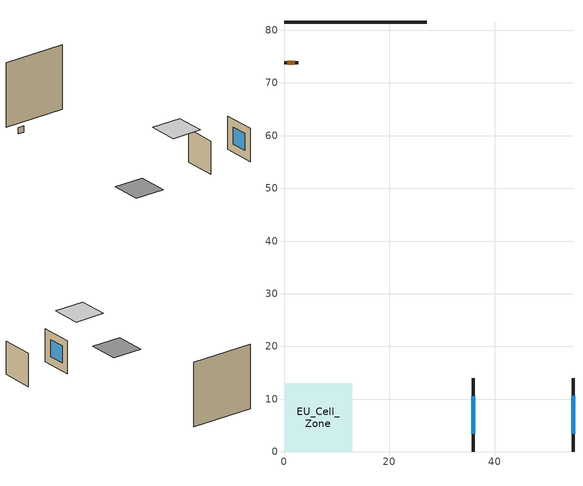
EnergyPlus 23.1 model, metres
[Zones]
EU_Cell_Zone
 floor othersidecoefficients (EU_GB.ENG.MFH.02.Gen.ReEx.001.001_floor_1_Construction): 0,0 12.97,0 12.97,12.97 0,12.97 z0
 wall outside (EU_GB.ENG.MFH.02.Gen.ReEx.001.001_wall_1_east_1_Construction): 35.94,0 35.94,13.92 z0:13.92
 wall outside (EU_GB.ENG.MFH.02.Gen.ReEx.001.001_wall_1_west_2_Construction): 54.85,13.99 54.85,0 z0:13.99
 wall outside (EU_GB.ENG.MFH.02.Gen.ReEx.001.001_wall_1_south_3_Construction): 2.68,73.84 0,73.84 z0:2.68
 wall othersidecoefficients (EU_GB.ENG.MFH.02.Gen.ReEx.001.001_thermal_bridge_Construction): 27.07,81.52 0,81.52 z0:27.07
 window (EU_GB.ENG.MFH.02.Gen.ReEx.001.001_window_east_1_Construction): 35.94,3.38 35.94,10.54 z3.38:10.54
 window (EU_GB.ENG.MFH.02.Gen.ReEx.001.001_window_west_2_Construction): 54.85,10.59 54.85,3.4 z3.4:10.59
 door (EU_GB.ENG.MFH.02.Gen.ReEx.001.001_door_south_3_Construction): 2.03,73.84 0.65,73.84 z0.65:2.03
 ceiling othersidecoefficients (EU_GB.ENG.MFH.02.Gen.ReEx.001.001_roof_1_Construction): 17.97,0 30.94,0 30.94,12.97 17.97,12.97 z20
[Building]
EU Step8 Campaign Cell: North Axis=0; Terrain=City; Solar Distribution=FullExterior
[Site:Location]
London: Latitude=51.5; Longitude=-0.5; Time Zone=0; Elevation=25
[SizingPeriod:WeatherFileDays]
AnnualSizingPeriod: Begin Month=1; Begin Day of Month=1; End Month=12; End Day of Month=31; Use Weather File Daylight Saving Period=No; Use Weather File Rain and Snow Indicators=No
[MATERIAL]
EU_InternalMass_Material: Roughness=MediumRough; Thickness=0.1; Conductivity=1; Density=1800; Specific Heat=900; Thermal Absorptance=0.9; Solar Absorptance=0.7; Visible Absorptance=0.7
[MATERIAL:NOMASS] Roughness=MediumRough; Thermal Absorptance=0.9; Solar Absorptance=0.7; Visible Absorptance=0.7
Name | Thermal Resistance
EU_GB.ENG.MFH.02.Gen.ReEx.001.001_floor_1_NoMass | 2.56261
EU_GB.ENG.MFH.02.Gen.ReEx.001.001_roof_1_NoMass | 0.50138
EU_GB.ENG.MFH.02.Gen.ReEx.001.001_wall_1_east_1_NoMass; EU_GB.ENG.MFH.02.Gen.ReEx.001.001_wall_1_west_2_NoMass; EU_GB.ENG.MFH.02.Gen.ReEx.001.001_wall_1_south_3_NoMass | 0.54913
EU_GB.ENG.MFH.02.Gen.ReEx.001.001_door_south_3_NoMass | 0.384391
EU_GB.ENG.MFH.02.Gen.ReEx.001.001_thermal_bridge_NoMass | 7.68782
[WINDOWMATERIAL:SIMPLEGLAZINGSYSTEM] UFactor=4.16243; Solar Heat Gain Coefficient=0.85; Visible Transmittance=0.85
EU_GB.ENG.MFH.02.Gen.ReEx.001.001_window_east_1_SimpleGlazing; EU_GB.ENG.MFH.02.Gen.ReEx.001.001_window_west_2_SimpleGlazing
[CONSTRUCTION]
EU_GB.ENG.MFH.02.Gen.ReEx.001.001_floor_1_Construction: EU_GB.ENG.MFH.02.Gen.ReEx.001.001_floor_1_NoMass
EU_GB.ENG.MFH.02.Gen.ReEx.001.001_roof_1_Construction: EU_GB.ENG.MFH.02.Gen.ReEx.001.001_roof_1_NoMass
EU_GB.ENG.MFH.02.Gen.ReEx.001.001_wall_1_east_1_Construction: EU_GB.ENG.MFH.02.Gen.ReEx.001.001_wall_1_east_1_NoMass
EU_GB.ENG.MFH.02.Gen.ReEx.001.001_window_east_1_Construction: EU_GB.ENG.MFH.02.Gen.ReEx.001.001_window_east_1_SimpleGlazing
EU_GB.ENG.MFH.02.Gen.ReEx.001.001_wall_1_west_2_Construction: EU_GB.ENG.MFH.02.Gen.ReEx.001.001_wall_1_west_2_NoMass
EU_GB.ENG.MFH.02.Gen.ReEx.001.001_window_west_2_Construction: EU_GB.ENG.MFH.02.Gen.ReEx.001.001_window_west_2_SimpleGlazing
EU_GB.ENG.MFH.02.Gen.ReEx.001.001_wall_1_south_3_Construction: EU_GB.ENG.MFH.02.Gen.ReEx.001.001_wall_1_south_3_NoMass
EU_GB.ENG.MFH.02.Gen.ReEx.001.001_door_south_3_Construction: EU_GB.ENG.MFH.02.Gen.ReEx.001.001_door_south_3_NoMass
EU_GB.ENG.MFH.02.Gen.ReEx.001.001_thermal_bridge_Construction: EU_GB.ENG.MFH.02.Gen.ReEx.001.001_thermal_bridge_NoMass
EU_InternalMass_Construction: EU_InternalMass_Material
[ZONE]
EU_Cell_Zone: Type=1; Multiplier=1; Ceiling Height=0.841656; Volume=1214.08; Floor Area=480.83; Part of Total Floor Area=Yes
[INTERNALMASS]
EU_Cell_Zone_EU_InternalMass: Construction=EU_InternalMass_Construction; Zone or ZoneList=EU_Cell_Zone; Surface Area=480.83
[SURFACEPROPERTY:OTHERSIDECOEFFICIENTS] Combined ConvectiveRadiative Film Coefficient=0; Constant Temperature=0; Constant Temperature Coefficient=0; Ground Temperature Coefficient=0; Wind Speed Coefficient=0; Sinusoidal Variation of Constant Temperature Coefficient=No; Period of Sinusoidal Variation=24; Previous Other Side Temperature Coefficient=0
Name | External DryBulb Temperature Coefficient | Zone Air Temperature Coefficient
EU_GB.ENG.MFH.02.Gen.ReEx.001.001_floor_1_b0.881057 | 0.881057 | 0.118943
EU_GB.ENG.MFH.02.Gen.ReEx.001.001_roof_1_b1; EU_GB.ENG.MFH.02.Gen.ReEx.001.001_wall_1_east_1_b1; EU_GB.ENG.MFH.02.Gen.ReEx.001.001_wall_1_west_2_b1; EU_GB.ENG.MFH.02.Gen.ReEx.001.001_wall_1_south_3_b1; EU_GB.ENG.MFH.02.Gen.ReEx.001.001_thermal_bridge_b1 | 1 | 0
[OTHEREQUIPMENT]
EU_Step8_InternalGain_uk__GB.ENG.MFH.02.Gen.ReEx.001.001__f015_f015: Fuel Type=Electricity; Zone or ZoneList or Space or SpaceList=EU_Cell_Zone; Schedule=EU_Step8_GainSchedule_uk__GB.ENG.MFH.02.Gen.ReEx.001.001__f015_f015; Design Level Calculation Method=Watts/Area; Power per Zone Floor Area=1; Fraction Latent=0; Fraction Radiant=0; Fraction Lost=0; Carbon Dioxide Generation Rate=0; EndUse Subcategory=EU_Step8_InternalGains
[ZONEVENTILATION:DESIGNFLOWRATE]
EU_ConstantAir_EU_Cell_Zone: Zone or ZoneList or Space or SpaceList=EU_Cell_Zone; Schedule=EU_AlwaysOn; Design Flow Rate Calculation Method=AirChanges/Hour; Air Changes per Hour=0.520303; Ventilation Type=Natural; Fan Pressure Rise=0; Fan Total Efficiency=1; Constant Term Coefficient=1; Temperature Term Coefficient=0; Velocity Term Coefficient=0; Velocity Squared Term Coefficient=0; Minimum Indoor Temperature=-100; Maximum Indoor Temperature=100; Delta Temperature=-100; Minimum Outdoor Temperature=-100; Maximum Outdoor Temperature=100; Maximum Wind Speed=40
[HVACTEMPLATE:THERMOSTAT]
EU_HeatOnly_EU_Cell_Zone: Constant Heating Setpoint=20; Constant Cooling Setpoint=50
[HVACTEMPLATE:ZONE:IDEALLOADSAIRSYSTEM]
EU_Cell_Zone: Template Thermostat=EU_HeatOnly_EU_Cell_Zone; System Availability Schedule=EU_AlwaysOn; Maximum Heating Supply Air Temperature=50; Minimum Cooling Supply Air Temperature=13; Maximum Heating Supply Air Humidity Ratio=0.0156; Minimum Cooling Supply Air Humidity Ratio=0.0077; Heating Limit=NoLimit; Cooling Limit=NoLimit; Heating Availability Schedule=EU_AlwaysOn; Cooling Availability Schedule=EU_CoolingOff; Dehumidification Control Type=ConstantSensibleHeatRatio; Cooling Sensible Heat Ratio=0.7; Dehumidification Setpoint=60; Humidification Control Type=None; Humidification Setpoint=30; Outdoor Air Method=None; Outdoor Air Flow Rate per Person=0.00944; Outdoor Air Flow Rate per Zone Floor Area=0; Outdoor Air Flow Rate per Zone=0; Demand Controlled Ventilation Type=None; Outdoor Air Economizer Type=NoEconomizer; Heat Recovery Type=None; Sensible Heat Recovery Effectiveness=0.7; Latent Heat Recovery Effectiveness=0.65
[SIZING:ZONE]
EU_Cell_Zone: Zone Cooling Design Supply Air Temperature Input Method=SupplyAirTemperature; Zone Cooling Design Supply Air Temperature=13; Zone Heating Design Supply Air Temperature Input Method=SupplyAirTemperature; Zone Heating Design Supply Air Temperature=50; Zone Cooling Design Supply Air Humidity Ratio=0.008; Zone Heating Design Supply Air Humidity Ratio=0.008; Cooling Design Air Flow Method=DesignDay; Cooling Design Air Flow Rate=0; Cooling Minimum Air Flow per Zone Floor Area=0.000762; Cooling Minimum Air Flow=0; Cooling Minimum Air Flow Fraction=0.2; Heating Design Air Flow Method=DesignDay; Heating Design Air Flow Rate=0; Heating Maximum Air Flow per Zone Floor Area=0.002032; Heating Maximum Air Flow=0.141576; Heating Maximum Air Flow Fraction=0.3; Account for Dedicated Outdoor Air System=No; Dedicated Outdoor Air System Control Strategy=NeutralSupplyAir; Dedicated Outdoor Air Low Setpoint Temperature for Design=autosize; Dedicated Outdoor Air High Setpoint Temperature for Design=autosize; Zone Load Sizing Method=Sensible Load Only No Latent Load; Zone Latent Cooling Design Supply Air Humidity Ratio Input Method=HumidityRatioDifference; Zone Cooling Design Supply Air Humidity Ratio Difference=0.005; Zone Latent Heating Design Supply Air Humidity Ratio Input Method=HumidityRatioDifference; Zone Humidification Design Supply Air Humidity Ratio Difference=0.005
[SCHEDULE:CONSTANT]
Name | Hourly Value
EU_AlwaysOn | 1
EU_CoolingOff | 0
[SCHEDULE:FILE]
EU_Step8_GainSchedule_uk__GB.ENG.MFH.02.Gen.ReEx.001.001__f015_f015: File=C:\Users\o_iseri\Desktop\OpenUBEM\openubem\outputs\eu_certified_rerun_2026-08-28\rep2\schedules\uk__GB.ENG.MFH.02.Gen.ReEx.001.001__f015.csv; Column Number=1; Rows to Skip at Top=0; Number of Hours of Data=8760; Column Separator=Comma; Interpolate to Timestep=No; Minutes per Item=60; Adjust Schedule for Daylight Savings=Yes
